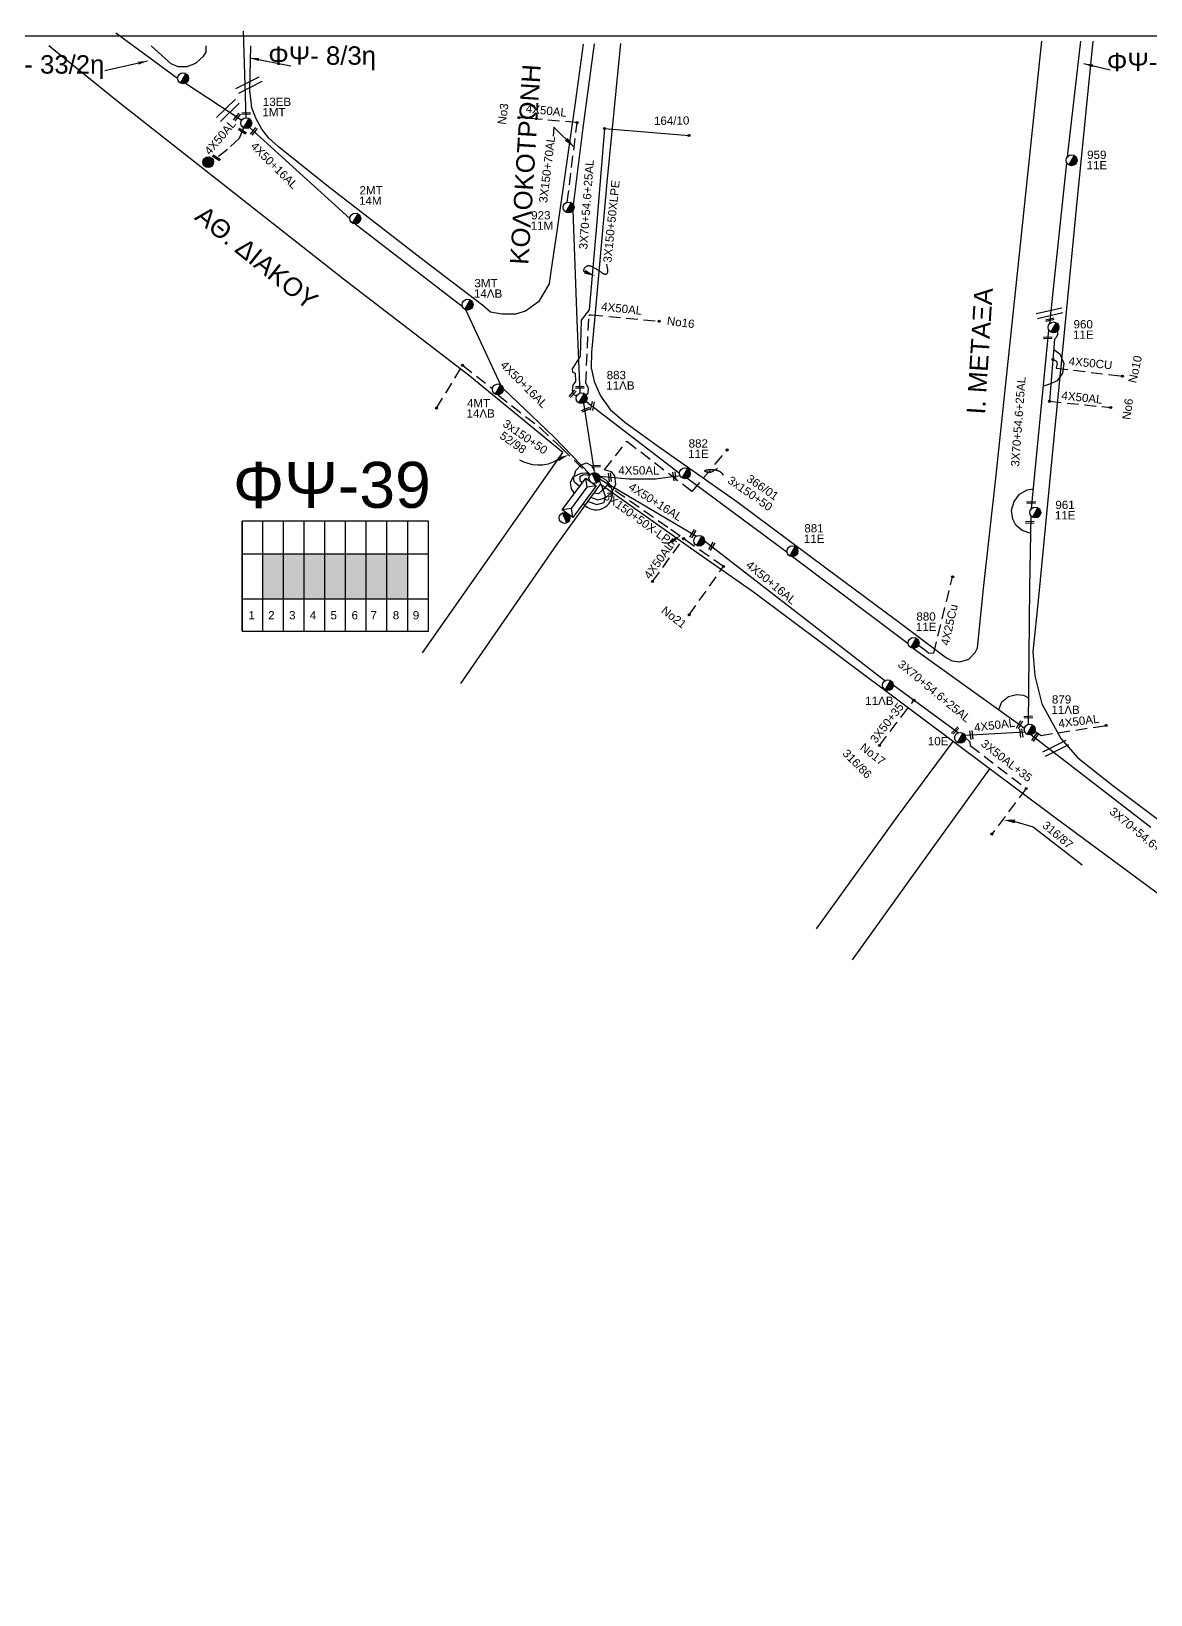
# Model space of a CAD drawing. Header units: millimetres. Extents: x 31 to 3826, y 22 to 1041.
# Drawn here: x 1340.4 to 1583.7, y 699.5 to 1039.4 of the extents above; entities that cross this region are included whole.
import ezdxf
from ezdxf.enums import TextEntityAlignment as Align

# ---------------------------------------------------------------- set-up
doc = ezdxf.new("R2010")
doc.units = ezdxf.units.MM
doc.linetypes.add('DASHED', pattern=[19.05, 12.7, -6.35])
for name, color, linetype in [('Άγνωστα', 7, 'Continuous'), ('Ασφαλειοκιβώτια Χ.Τ 9 αναχωρήσεων', 7, 'Continuous'), ('Γέφυρες Εναέριου Δικτύου', 7, 'Continuous'), ('Γυμνά εναέρια ΧΤ και ΦΟΠ (3Φ)   4x50+16AL', 7, 'Continuous'), ('Επιγραφές - Σχήματα', 7, 'Continuous'), ('Καλώδια ΧΤ   3x150+50AL', 7, 'DASHED'), ('Καλώδια ΧΤ   3x150+70AL', 7, 'DASHED'), ('Καλώδια ΧΤ   4x50CU', 7, 'DASHED'), ('Μηχανική τομή', 7, 'Continuous'), ('Στύλος Ξύλινος', 7, 'Continuous'), ('Στύλος Ξύλινος @ 1', 7, 'Continuous'), ('Στύλος ΦΜ', 7, 'Continuous'), ('Στύλος ΦΜ @ 1', 7, 'Continuous'), ('Συνδέσεις', 7, 'Continuous'), ('Συνεστραμμένα ΧΤ   3x70+54.6+25 AL', 7, 'SYN_LINE'), ('Τομή', 7, 'Continuous'), ('Υποσταθμός εναέριος 2 στύλων', 7, 'Continuous'), ('Υποσταθμός πόλεως', 7, 'Continuous'), ('Υπόβαθρο ΔΕΗ', 7, 'Continuous'), ('Υπόγεια καλώδια Παροχών ΧΤ   4x50AL', 7, 'DASHED')]:
    doc.layers.add(name, color=color, linetype=linetype)
doc.styles.add('arial', font='arial.ttf')
doc.styles.get("Standard").update_dxf_attribs({"font": 'arial.ttf'})
doc.linetypes.add('SYN_LINE', pattern='A,0.5,-0.0001,["/\\/\\/\\/",Standard,S=0.1,R=0,X=0,Y=-0.05],-0.25', length=0.7501)
doc.dimstyles.new('ISO-25', dxfattribs={"dimtxt": 2.5, "dimasz": 2.5, "dimexe": 1.25, "dimexo": 0.625, "dimtad": 1, "dimtxsty": 'Standard', "dimcen": 2.5, "dimadec": 0, "dimazin": 0, "dimtfac": 1, "dimtmove": 0, "dimatfit": 3, "dimfxl": 1, "dimarcsym": 0})

# ---------------------------------------------------------------- blocks, each defined once
blk = doc.blocks.new('ΥΠΑΡΧΩΝ ΤΣΙΜΕΝΤΕΝΙΟΣ ΣΤΥΛΟΣ')
at = {"layer": 'Στύλος ΦΜ'}
blk.add_hatch(color=7, dxfattribs=at).paths.add_polyline_path([(-1.29, -2.28, 0.574793), (2.62, 0, 0.268822), (1.3, 2.27)])
at = {"layer": 'Στύλος ΦΜ', "color": 7}
blk.add_line((-1.29, -2.28), (1.3, 2.27), dxfattribs=at)
blk.add_circle((0, 0), 2.62, dxfattribs=at)
at = {"layer": 'Στύλος ΦΜ', "flags": 4}
for tag, p in [('ΑΡΙΘΜΟΣ', (-4.68, 8.05)), ('ΤΥΠΟΣ', (-4.91, 3.03))]:
    blk.add_attdef(tag, p, '', height=4, dxfattribs=at)
blk = doc.blocks.new('ΥΠΑΡΧΩΝ ΞΥΛΙΝΟΣ ΣΤΥΛΟΣ')
at = {"layer": 'Στύλος Ξύλινος'}
h = blk.add_hatch(color=7, dxfattribs=at)
h.paths.add_polyline_path([(-2.62, 0, 0.270008), (-1.29, -2.28), (1.3, 2.27, 0.576266)])
h.paths.add_polyline_path([(-1.29, -2.28, 0.574793), (2.62, 0, 0.268822), (1.3, 2.27)])
at = {"layer": 'Στύλος Ξύλινος', "color": 7}
blk.add_line((-1.29, -2.28), (1.3, 2.27), dxfattribs=at)
blk.add_circle((0, 0), 2.62, dxfattribs=at)
at = {"layer": 'Στύλος Ξύλινος', "flags": 4}
for tag, p in [('ΑΡΙΘΜΟΣ', (-4.91, 8.6)), ('ΤΥΠΟΣ', (-4.85, 3.39))]:
    blk.add_attdef(tag, p, '', height=4, dxfattribs=at)
blk = doc.blocks.new('_ΣΥΝΔΕΣΗ')
at = {"layer": 'Συνδέσεις', "linetype": 'SYN_LINE', "ltscale": 40}
blk.add_hatch(color=256, dxfattribs=at).paths.add_polyline_path([(0.5, -0.01, 1), (-0.5, -0.01, 1)])
at = {"layer": 'Συνδέσεις'}
blk.add_circle((0, -0.01), 0.5, dxfattribs=at)
blk = doc.blocks.new('ΤΟΜΗ')
at = {"layer": 'Τομή', "ltscale": 40}
for p, q in [((-5.68, 0), (5.68, 0)), ((5.68, -2.33), (-5.68, -2.33))]:
    blk.add_line(p, q, dxfattribs=at)
blk = doc.blocks.new('ΜΗΧΑΝΙΚΗ ΤΟΜΗ')
at = {"layer": 'Μηχανική τομή', "ltscale": 40}
for p, q in [((-1.89, 0.78), (1.89, 0.78)), ((1.89, 0), (-1.89, 0))]:
    blk.add_line(p, q, dxfattribs=at)
blk = doc.blocks.new('ΑΣΦΑΛΕΙΟΚΙΒΩΤΙΟ ΥΠΟΣΤΑΘΜΟΥ 9 ΑΝΑΧΩΡΗΣΕΩΝ')
at = {"layer": 'Ασφαλειοκιβώτια Χ.Τ 9 αναχωρήσεων', "ltscale": 40}
for p, q in [((-23.8, 40.36), (24.02, 40.36)), ((-9.72, 40.36), (-9.72, -40.64)), ((9.94, 40.36), (9.94, -40.64)), ((-23.8, 31.36), (24.02, 31.36)), ((-23.8, 22.36), (24.02, 22.36)), ((-23.8, 13.36), (24.02, 13.36)), ((-23.8, 4.36), (24.02, 4.36)), ((-23.8, -4.64), (24.02, -4.64)), ((-23.8, -13.64), (24.02, -13.64)), ((-23.8, -22.64), (24.02, -22.64)), ((-23.8, -31.64), (24.02, -31.64))]:
    blk.add_line(p, q, dxfattribs=at)
at = {"layer": 'Ασφαλειοκιβώτια Χ.Τ 9 αναχωρήσεων'}
blk.add_lwpolyline([(-23.8, -40.64), (24.02, -40.64), (24.02, 40.36), (-23.8, 40.36)], close=True, dxfattribs=at)
for s, p in [('1', (-18.61, 37.57)), ('2', (-18.61, 29)), ('3', (-18.61, 19.93)), ('4', (-18.61, 10.91)), ('5', (-18.61, 1.89)), ('6', (-18.61, -7.24)), ('7', (-18.61, -15.48)), ('8', (-18.61, -25.17)), ('9', (-18.61, -33.86))]:
    blk.add_text(s, height=3.6, rotation=270, dxfattribs=at).set_placement(p)
at = {"layer": 'Ασφαλειοκιβώτια Χ.Τ 9 αναχωρήσεων', "ltscale": 40}
for tag, height, p in [('ΟΝΟΜΑ', 5, (-0.16, 44.31)), ('ΚΕΙΜΕΝΟ 1', 2, (17.06, 35.59)), ('ΚΕΙΜΕΝΟ 2', 2, (17.06, 26.88)), ('ΚΕΙΜΕΝΟ 3', 2, (17.06, 17.69)), ('ΚΕΙΜΕΝΟ 4', 2, (17.06, 8.71)), ('ΚΕΙΜΕΝΟ 5', 2, (17.06, -0.13)), ('ΚΕΙΜΕΝΟ 6', 2, (17.06, -9.05)), ('ΚΕΙΜΕΝΟ 7', 2, (17.06, -18.13)), ('ΚΕΙΜΕΝΟ 8', 2, (17.06, -26.85)), ('ΚΕΙΜΕΝΟ 9', 2, (17.06, -35.99)), ('ΣΧ', 2, (-0.1, -42.64))]:
    blk.add_attdef(tag, text='', height=height, dxfattribs=at).set_placement(p, align=Align.MIDDLE_CENTER)
blk = doc.blocks.new('ΥΠΟΣΤΑΘΜΟΣ ΕΝΑΕΡΙΟΣ ΕΠΙ 2 ΣΤΥΛΩΝ')
at = {"layer": 'Υποσταθμός εναέριος 2 στύλων', "linetype": 'Continuous'}
for points in [[(-11.97, -2.11, 0.574793), (-8.45, -0.07, 0.268822), (-9.64, 1.98)], [(9.68, -2.15, 0.574793), (13.19, -0.1, 0.268822), (12.01, 1.95)]]:
    blk.add_hatch(color=256, dxfattribs=at).paths.add_polyline_path(points)
for p, q in [((-11.97, -2.11), (-9.64, 1.98)), ((9.68, -2.15), (12.01, 1.95))]:
    blk.add_line(p, q, dxfattribs=at)
for centre in [(-10.81, -0.07), (10.84, -0.1)]:
    blk.add_circle(centre, 2.36, dxfattribs=at)
at = {"layer": 'Υποσταθμός πόλεως', "linetype": 'Continuous', "ltscale": 40}
blk.add_lwpolyline([(-8.57, 2.82), (8.57, 2.82), (8.57, -2.82), (-8.57, -2.82)], close=True, dxfattribs=at)
for points in [[(-5.75, 0), (-8.57, 2.82)], [(-8.57, -2.82), (-5.75, 0)], [(-5.75, 0), (5.75, 0)], [(5.75, 0), (8.57, 2.82)], [(8.57, -2.82), (5.75, 0)]]:
    blk.add_lwpolyline(points, dxfattribs=at)
at = {"layer": 'Υποσταθμός εναέριος 2 στύλων', "ltscale": 40, "flags": 1}
for tag, p in [('ΜΕΤΑΣΧΗΜΑΤΙΣΜΟΣ', (14.09, 2.51)), ('ΙΣΧΥΣ', (14.07, -0.28)), ('ΑΡΙΘΜΟΣ', (14.19, -3))]:
    blk.add_attdef(tag, p, '', height=1.8, dxfattribs=at)

msp = doc.modelspace()

# ---------------------------------------------------------------- hatches: boundary and pattern name
at = {"layer": 'Ασφαλειοκιβώτια Χ.Τ 9 αναχωρήσεων'}
for color, points in [(173, [(1395.22, 925.8), (1390.72, 925.8), (1390.72, 915.97), (1395.22, 915.97)]), (27, [(1399.72, 925.8), (1395.22, 925.8), (1395.22, 915.97), (1399.72, 915.97)]), (133, [(1404.22, 925.8), (1399.72, 925.8), (1399.72, 915.97), (1404.22, 915.97)]), (6, [(1408.72, 925.8), (1404.22, 925.8), (1404.22, 915.97), (1408.72, 915.97)]), (62, [(1413.22, 925.8), (1408.72, 925.8), (1408.72, 915.97), (1413.22, 915.97)]), (2, [(1417.72, 925.8), (1413.22, 925.8), (1413.22, 915.97), (1417.72, 915.97)]), (1, [(1422.22, 925.8), (1417.72, 925.8), (1417.72, 915.97), (1422.22, 915.97)])]:
    msp.add_hatch(color=color, dxfattribs=at).paths.add_polyline_path(points)

# ---------------------------------------------------------------- linework, layer by layer
at = {"layer": 'Άγνωστα', "color": 133}
msp.add_lwpolyline([(1387.15, 1020.59), (1386.58, 1039.38)], dxfattribs=at)
at = {"layer": 'Άγνωστα'}
msp.add_lwpolyline([(1563.39, 974.12), (1563.52, 973.52), (1563.08, 972.72), (1562.83, 972.43), (1561.74, 958.93)], dxfattribs=at)
at = {"layer": 'Άγνωστα', "color": 173}
for points in [[(1460.99, 958.92), (1481.3, 943.29)], [(1504.68, 926.09), (1482.9, 942.19)], [(1531.02, 906.2), (1505.84, 925.15)], [(1532.19, 905.22), (1556.29, 887.89)]]:
    msp.add_lwpolyline(points, dxfattribs=at)
at = {"layer": 'Άγνωστα', "color": 62, "linetype": 'SYN_LINE', "ltscale": 10}
msp.add_lwpolyline([(1459.55, 940.4), (1458.52, 941.33), (1458.29, 942.18), (1458.75, 943.91), (1459.9, 945.09), (1461.06, 945.53), (1462.18, 944.95), (1462.68, 944.05), (1462.8, 943.7), (1462.8, 943.7), (1462.8, 943.7), (1460.48, 958.51)], dxfattribs=at)
at = {"layer": 'Άγνωστα', "color": 2, "linetype": 'DASHED', "ltscale": 0.2}
msp.add_lwpolyline([(1483.41, 912.49), (1490.84, 923.02)], dxfattribs=at)
at = {"layer": 'Άγνωστα', "color": 173, "linetype": 'DASHED', "ltscale": 0.2}
msp.add_lwpolyline([(1533.26, 905.92), (1534.84, 904.72), (1535.42, 904.22), (1536.56, 904.21), (1540.67, 920.79)], dxfattribs=at)
at = {"layer": 'Άγνωστα', "color": 27, "linetype": 'DASHED', "ltscale": 0.2}
for points in [[(1524.78, 884.12), (1532.26, 893.91)], [(1543.46, 885.77), (1544.44, 884.92), (1544.47, 884.11), (1556.66, 874.73), (1549.21, 864.86)]]:
    msp.add_lwpolyline(points, dxfattribs=at)
at = {"layer": 'Γέφυρες Εναέριου Δικτύου'}
msp.add_lwpolyline([(1550.68, 891.92), (1551.39, 893.63), (1552.79, 894.75), (1554.56, 895.18), (1556.08, 895.08), (1557.19, 894.48)], dxfattribs=at)
at = {"layer": 'Γυμνά εναέρια ΧΤ και ΦΟΠ (3Φ)   4x50+16AL', "color": 30}
for points in [[(1358.82, 1039.07), (1372.23, 1029.15)], [(1373.92, 1028.09), (1386.17, 1020.06)]]:
    msp.add_lwpolyline(points, dxfattribs=at)
at = {"layer": 'Γυμνά εναέρια ΧΤ και ΦΟΠ (3Φ)   4x50+16AL', "color": 1}
for points in [[(1387.85, 1018.46), (1409.67, 998.67)], [(1410.85, 997.49), (1434.14, 979.55)], [(1434.81, 978.86), (1442.41, 962.54)], [(1442.98, 961.74), (1453.96, 951.24), (1461.89, 943), (1460.86, 943.34), (1459.86, 943.21), (1458.16, 942.47), (1457.55, 941.22), (1457.74, 939.91), (1458.36, 939.01)]]:
    msp.add_lwpolyline(points, dxfattribs=at)
at = {"layer": 'Γυμνά εναέρια ΧΤ και ΦΟΠ (3Φ)   4x50+16AL', "color": 27}
for points in [[(1461.49, 937.13), (1463.34, 936.5), (1464.94, 936.96), (1465.19, 938.26), (1464.53, 940.35), (1463.87, 941.78)], [(1463.95, 942.09), (1485, 929.62)], [(1486.76, 928.6), (1525.95, 898.2)]]:
    msp.add_lwpolyline(points, dxfattribs=at)
at = {"layer": 'Επιγραφές - Σχήματα'}
msp.add_lwpolyline([(59.44, 35.9), (2090.36, 35.9), (2090.36, 1038.33), (59.44, 1038.33)], close=True, dxfattribs=at)
for points in [[(1460.72, 987.11), (1460.61, 987.17), (1460.55, 987.25), (1460.52, 987.35), (1460.52, 987.47), (1460.56, 987.6), (1460.61, 987.72), (1460.68, 987.85), (1460.75, 987.97), (1460.84, 988.08), (1460.93, 988.18), (1461.03, 988.26), (1461.13, 988.33), (1461.24, 988.38), (1461.36, 988.41), (1461.49, 988.42), (1461.63, 988.42), (1461.77, 988.39), (1461.93, 988.35), (1462.09, 988.29), (1462.26, 988.22), (1462.43, 988.14), (1462.6, 988.05), (1462.77, 987.96), (1462.93, 987.86), (1463.09, 987.77), (1463.25, 987.68), (1463.4, 987.59), (1463.54, 987.5), (1463.68, 987.41), (1463.81, 987.32), (1463.94, 987.24), (1464.06, 987.16), (1464.18, 987.08), (1464.29, 987), (1464.39, 986.93), (1464.5, 986.86), (1464.6, 986.8), (1464.7, 986.74), (1464.8, 986.69), (1464.89, 986.65), (1464.99, 986.61), (1465.09, 986.58), (1465.19, 986.57), (1465.28, 986.57), (1465.37, 986.58), (1465.45, 986.61), (1465.53, 986.67), (1465.6, 986.75), (1465.66, 986.85), (1465.7, 986.98), (1465.73, 987.15), (1465.74, 987.36), (1465.73, 987.62), (1465.69, 987.93), (1465.61, 988.3), (1465.51, 988.73)], [(1562.65, 970.23), (1563.96, 969.22), (1564.86, 967.13), (1564.58, 965.04), (1563.42, 963.39), (1561.73, 962.69), (1560.41, 962.25)], [(1454.9, 946.29), (1453.83, 945.67), (1452.73, 945.28), (1451.63, 945.08), (1450.53, 945.04), (1449.46, 945.15), (1448.43, 945.38), (1447.47, 945.7), (1446.6, 946.1)], [(1489.53, 944.32), (1489.17, 944.06), (1488.87, 943.86), (1488.62, 943.72), (1488.41, 943.61), (1488.23, 943.54), (1488.08, 943.5), (1487.95, 943.48), (1487.84, 943.48), (1487.74, 943.47), (1487.64, 943.48), (1487.55, 943.48), (1487.46, 943.5), (1487.38, 943.51), (1487.31, 943.52), (1487.25, 943.54), (1487.18, 943.55), (1487.13, 943.57), (1487.08, 943.59), (1487.03, 943.6), (1486.99, 943.62), (1486.95, 943.64), (1486.92, 943.65), (1486.89, 943.67), (1486.87, 943.69), (1486.85, 943.71), (1486.84, 943.74), (1486.83, 943.76), (1486.82, 943.78), (1486.82, 943.81), (1486.82, 943.83), (1486.83, 943.85), (1486.85, 943.88), (1486.87, 943.9), (1486.89, 943.92), (1486.92, 943.93), (1486.96, 943.95), (1487, 943.97), (1487.06, 943.98), (1487.12, 943.99), (1487.18, 944.01), (1487.26, 944.02), (1487.35, 944.03), (1487.44, 944.05), (1487.53, 944.06), (1487.63, 944.07), (1487.74, 944.07), (1487.84, 944.08), (1487.94, 944.09), (1488.05, 944.09), (1488.15, 944.09), (1488.25, 944.1), (1488.36, 944.09), (1488.46, 944.09), (1488.57, 944.08), (1488.67, 944.08), (1488.78, 944.06), (1488.9, 944.05), (1489.01, 944.03), (1489.13, 944.01), (1489.25, 943.99), (1489.37, 943.96), (1489.49, 943.92), (1489.61, 943.89), (1489.74, 943.84), (1489.86, 943.79), (1489.99, 943.73), (1490.11, 943.66), (1490.25, 943.56), (1490.38, 943.43), (1490.52, 943.28), (1490.67, 943.08), (1490.82, 942.84)], [(1557.65, 930.22), (1555.81, 930.88), (1554.4, 931.97), (1553.78, 933.28), (1553.48, 935.28), (1554.02, 937.14), (1555.19, 938.77), (1556.86, 939.71), (1558.23, 939.89)], [(1479.47, 928.38), (1479.26, 928.26), (1479.03, 928.17), (1478.8, 928.11), (1478.55, 928.07), (1478.29, 928.07), (1478.03, 928.09), (1477.76, 928.15), (1477.49, 928.23)], [(1554.22, 867.61), (1558.17, 866.39), (1568.81, 858.17)]]:
    msp.add_lwpolyline(points, dxfattribs=at)
for points in [[(1460.88, 987.49), (1463.02, 986.14), (1460.55, 986.73)], [(1454.73, 946.67), (1457.19, 947.28), (1455.06, 945.91)], [(1479.24, 928.73), (1481.56, 929.77), (1479.71, 928.04)], [(1554.17, 867.2), (1551.74, 867.9), (1554.27, 868.02)]]:
    msp.add_solid(points, dxfattribs=at)
at = {"layer": 'Καλώδια ΧΤ   3x150+50AL', "color": 6, "ltscale": 0.2}
for points in [[(1428.51, 957.46), (1434.16, 966.76), (1440.66, 961.72)], [(1441.82, 960.34), (1451.02, 953.18), (1455.69, 948.79), (1461.75, 942.79), (1460.34, 942.96), (1459.66, 942.53), (1459.61, 941.73), (1460.24, 941.26)]]:
    msp.add_lwpolyline(points, dxfattribs=at)
at = {"layer": 'Καλώδια ΧΤ   3x150+50AL', "color": 133, "ltscale": 0.2}
msp.add_lwpolyline([(1461.99, 938.07), (1463.57, 937.51), (1465.26, 937.94), (1466.58, 939.15), (1467.48, 940.88), (1467.27, 942.73), (1466.54, 943.58), (1465.01, 944.06), (1469.86, 950.24), (1484.09, 939.34), (1491.65, 948.35)], dxfattribs=at)
at = {"layer": 'Καλώδια ΧΤ   3x150+50AL', "color": 2, "ltscale": 0.2}
msp.add_lwpolyline([(1490.84, 923.02), (1478.76, 931.48), (1465.51, 940.76), (1465.12, 940.05), (1464.51, 939.52), (1463.69, 938.81), (1462.69, 938.96)], dxfattribs=at)
at = {"layer": 'Καλώδια ΧΤ   3x150+70AL', "color": 62, "ltscale": 0.2}
msp.add_lwpolyline([(1456.91, 1002.21), (1459.05, 1019.52)], dxfattribs=at)
at = {"layer": 'Καλώδια ΧΤ   4x50CU', "color": 173, "ltscale": 0.2}
msp.add_lwpolyline([(1562.45, 968.02), (1563.27, 967.68), (1563.41, 967.15), (1563.19, 966.16), (1577.56, 964.38)], dxfattribs=at)
at = {"layer": 'Συνεστραμμένα ΧΤ   3x70+54.6+25 AL', "color": 1, "ltscale": 20}
for p, q in [((1565.65, 1012.09), (1568.52, 1037.21)), ((1561.8, 975.86), (1565.49, 1010.8))]:
    msp.add_line(p, q, dxfattribs=at)
at = {"layer": 'Συνεστραμμένα ΧΤ   3x70+54.6+25 AL', "color": 62, "ltscale": 20}
for p, q in [((1465, 1018.26), (1463.27, 997.11)), ((1465, 1018.26), (1483.38, 1016.73)), ((1463.27, 997.11), (1461.69, 978.8))]:
    msp.add_line(p, q, dxfattribs=at)
at = {"layer": 'Συνεστραμμένα ΧΤ   3x70+54.6+25 AL', "color": 62, "ltscale": 10}
msp.add_line((1459.92, 976.59), (1459.72, 968.72), dxfattribs=at)
at = {"layer": 'Συνεστραμμένα ΧΤ   3x70+54.6+25 AL', "color": 62, "ltscale": 8}
for p, q in [((1461.69, 978.8), (1459.92, 976.59)), ((1459.72, 968.72), (1458.26, 966.44)), ((1458.26, 966.44), (1457.95, 966.02)), ((1457.95, 966.02), (1458.08, 965.27)), ((1458.11, 962.43), (1457.95, 961.3)), ((1458.08, 965.27), (1458.6, 965.05)), ((1458.69, 963.26), (1458.11, 962.43)), ((1458.6, 965.05), (1458.69, 963.26)), ((1457.95, 961.3), (1458.25, 960.44)), ((1458.25, 960.44), (1458.97, 960.1))]:
    msp.add_line(p, q, dxfattribs=at)
at = {"layer": 'Συνεστραμμένα ΧΤ   3x70+54.6+25 AL', "color": 173, "ltscale": 20}
for p, q in [((1557.82, 935.6), (1561.6, 974.39)), ((1557.48, 918.55), (1557.71, 934.02)), ((1557.13, 888.71), (1557.48, 918.55))]:
    msp.add_line(p, q, dxfattribs=at)
at = {"layer": 'Συνεστραμμένα ΧΤ   3x70+54.6+25 AL', "color": 27, "ltscale": 20}
msp.add_line((1541.85, 886.86), (1527.77, 897.21), dxfattribs=at)
at = {"layer": 'Συνεστραμμένα ΧΤ   3x70+54.6+25 AL', "color": 30, "ltscale": 20}
msp.add_line((1583.72, 866.31), (1557.66, 886.41), dxfattribs=at)
at = {"layer": 'Συνεστραμμένα ΧΤ   3x70+54.6+25 AL', "color": 62, "ltscale": 20}
for points in [[(1458.28, 1001.59), (1460.39, 1018.36), (1462.84, 1036.63)], [(1459.72, 960.74), (1459.03, 976.6), (1458.17, 1000.39)]]:
    msp.add_lwpolyline(points, dxfattribs=at)
at = {"layer": 'Υπόβαθρο ΔΕΗ'}
for points in [[(1468.5, 1036.72), (1465.54, 1006.54), (1462.76, 975.75), (1462.16, 969.64), (1462.09, 966.2), (1462.78, 963.26), (1464.11, 960.13), (1466.21, 957.17), (1469.41, 954.38), (1476.75, 949.07), (1493.8, 937.15), (1513.14, 922.74), (1528.22, 911.48), (1539.36, 903.15), (1540.6, 902.49), (1542.23, 902.3), (1544.2, 902.86), (1545.57, 904.31), (1546.07, 905.34), (1547.4, 918.27), (1550.15, 942.86), (1554.77, 986.78), (1560.03, 1037.21)], [(1571.16, 1037.21), (1567.54, 1000.87), (1564.74, 972.36), (1562.75, 951.79), (1559.34, 916.35), (1558.12, 904.49), (1558.52, 899.22), (1560.07, 893.15), (1564.19, 885.66), (1567.9, 881.39), (1575.46, 875.44), (1599.19, 857.64)], [(1425.44, 904.27), (1443.14, 929.48), (1455.92, 947.78), (1435.72, 964.37), (1408.26, 985.45), (1374.64, 1011.96), (1359.02, 1024.28), (1344.23, 1036.2)], [(1366.47, 1036.23), (1369.52, 1033.43), (1370.75, 1032.35), (1372.27, 1031.75), (1374.29, 1031.74), (1376.21, 1032.43), (1377.86, 1033.94), (1378.46, 1034.82), (1378.46, 1036.24)], [(1460.37, 1036.59), (1458.61, 1023.83), (1454.68, 995.95), (1453.37, 987.15), (1453.01, 984.47), (1450.63, 980.56), (1447.83, 978.51), (1445.67, 977.86), (1442.69, 977.85), (1440.25, 978.33), (1438.53, 979.75), (1425.84, 989.47), (1404.65, 1005.84), (1394.1, 1014.31), (1392.04, 1016.13), (1390.55, 1018.1), (1389.2, 1020.48), (1388.36, 1022.75), (1387.95, 1026.58), (1388.13, 1036.24)], [(1684.12, 696.78), (1686.98, 715.23), (1688.55, 730.38), (1690.25, 748.48), (1690.38, 767.43), (1689.91, 775.32), (1689.44, 775.89), (1683.66, 779.73), (1666.22, 792.37), (1644.17, 808.81), (1618.16, 827.83), (1589.51, 848.71), (1562.7, 868.61), (1533.7, 890.29), (1512.86, 905.85), (1497.36, 917.45), (1484.9, 926.13), (1471.05, 935.97), (1464.05, 940.95), (1454.67, 927.85), (1433.69, 897.57)], [(1511.1, 844.24), (1528.69, 868.65), (1540.77, 885)], [(1518.94, 837.49), (1533.62, 858.04), (1548.78, 879.01)]]:
    msp.add_lwpolyline(points, dxfattribs=at)
at = {"layer": 'Υπόγεια καλώδια Παροχών ΧΤ   4x50AL', "color": 62, "ltscale": 0.2}
for points in [[(1459.05, 1019.52), (1446.4, 1020.6)], [(1460.96, 960.33), (1461.45, 960.72), (1461.53, 961.79), (1460.94, 962.9), (1461.63, 977.54), (1461.84, 977.73), (1462.13, 977.73), (1476.87, 976.33)]]:
    msp.add_lwpolyline(points, dxfattribs=at)
at = {"layer": 'Υπόγεια καλώδια Παροχών ΧΤ   4x50AL', "color": 1, "ltscale": 0.2}
msp.add_lwpolyline([(1386.57, 1018.38), (1385.57, 1016.09), (1383.1, 1013.67), (1379.99, 1011.28)], dxfattribs=at)
at = {"layer": 'Υπόγεια καλώδια Παροχών ΧΤ   4x50AL', "color": 173, "ltscale": 0.2}
for points in [[(1561.74, 958.93), (1575.02, 957.59)], [(1558.56, 887.25), (1559.89, 886.3), (1574.06, 888.47)]]:
    msp.add_lwpolyline(points, dxfattribs=at)
at = {"layer": 'Υπόγεια καλώδια Παροχών ΧΤ   4x50AL', "color": 173, "linetype": 'Continuous', "ltscale": 0.2}
for points in [[(1481.45, 942.72), (1476.11, 942.01), (1470.27, 942.01), (1463.94, 942.6)], [(1543.32, 886.32), (1556.35, 887.08)]]:
    msp.add_lwpolyline(points, dxfattribs=at)
at = {"layer": 'Υπόγεια καλώδια Παροχών ΧΤ   4x50AL', "color": 2, "ltscale": 0.2}
msp.add_lwpolyline([(1475.44, 919.73), (1482.19, 929.08)], dxfattribs=at)
at = {"layer": 'Υπόγεια καλώδια Παροχών ΧΤ   4x50AL', "color": 173, "linetype": 'Continuous', "ltscale": 0.2}
msp.add_arc((1463.17, 938.93), 3.59, 218.4483, 80.7968, dxfattribs=at)

# ---------------------------------------------------------------- block references
at = {"layer": 'Ασφαλειοκιβώτια Χ.Τ 9 αναχωρήσεων', "xscale": 0.5, "yscale": 0.5, "zscale": 0.5, "rotation": 90}
msp.add_blockref('ΑΣΦΑΛΕΙΟΚΙΒΩΤΙΟ ΥΠΟΣΤΑΘΜΟΥ 9 ΑΝΑΧΩΡΗΣΕΩΝ', (1406.41, 920.83), dxfattribs=at)
at = {"layer": 'Μηχανική τομή'}
for p, xscale, yscale, zscale, rotation in [((1384.99, 1020.88), 0.499999999999662, 0.499999999999662, 0.499999999999662, 230.1069801490226), ((1387.11, 1021.71), 0.4999999999997554, 0.4999999999997554, 0.4999999999997554, 181.7592315274524), ((1386.39, 1017.84), 0.4999999999996785, 0.4999999999996785, 0.4999999999996785, 147.5898754147012), ((1388.64, 1017.73), 0.499999999999662, 0.499999999999662, 0.499999999999662, 230.1069801490226), ((1380.74, 1012.02), 0.4999999999996785, 0.4999999999996785, 0.4999999999996785, 147.5898754147012), ((1561.75, 976.87), 0.4999999999998834, 0.4999999999998834, 0.4999999999998834, 191.7405233653718), ((1561.37, 972.94), 0.4999999999997554, 0.4999999999997554, 0.4999999999997554, 181.7592315274524), ((1459.67, 962.14), 0.499999999999462, 0.499999999999462, 0.499999999999462, 181.2589973237916), ((1457.96, 960.7), 0.499999999999546, 0.499999999999546, 0.499999999999546, 228.2785573353392), ((1462.19, 957.96), 0.4999999999996855, 0.4999999999996855, 0.4999999999996855, 257.4212311472527), ((1460.85, 957.29), 0.4999999999997809, 0.4999999999997809, 0.4999999999997809, 204.1392786676627), ((1463.21, 945.02), 0.4999999999997554, 0.4999999999997554, 0.4999999999997554, 181.7592315274524), ((1465.97, 942.37), 0.4999999999996343, 0.4999999999996343, 0.4999999999996343, 277.1625286709381), ((1480.01, 942.58), 0.4999999999997471, 0.4999999999997471, 0.4999999999997471, 277.1625286709364), ((1557.7, 937.12), 0.4999999999997554, 0.4999999999997554, 0.4999999999997554, 181.7592315274524), ((1557.46, 932.81), 0.4999999999997554, 0.4999999999997554, 0.4999999999997554, 181.7592315274524), ((1484.06, 930.24), 0.4999999999997853, 0.4999999999997853, 0.4999999999997853, 239.3602081352382), ((1488.14, 927.53), 0.4999999999997853, 0.4999999999997853, 0.4999999999997853, 239.3602081352382), ((1557.14, 890.09), 0.4999999999996653, 0.4999999999996653, 0.4999999999996653, 3.531245800617256), ((1541.11, 887.48), 0.4999999999997447, 0.4999999999997447, 0.4999999999997447, 225.3719228720947), ((1544.56, 886.36), 0.4999999999996261, 0.4999999999996261, 0.4999999999996261, 278.404006256633), ((1555.37, 888.55), 0.4999999999998072, 0.4999999999998072, 0.4999999999998072, 61.53903962252583), ((1555.39, 886.76), 0.4999999999996261, 0.4999999999996261, 0.4999999999996261, 278.404006256633), ((1558.4, 885.98), 0.4999999999998493, 0.4999999999998493, 0.4999999999998493, 235.162627956296)]:
    msp.add_blockref('ΜΗΧΑΝΙΚΗ ΤΟΜΗ', p, dxfattribs=dict(at, xscale=xscale, yscale=yscale, zscale=zscale, rotation=rotation))
at = {"layer": 'Στύλος Ξύλινος @ 1', "ltscale": 40, "xscale": 0.4499999999998181, "yscale": 0.4499999999998181, "zscale": 0.4499999999998181}
msp.add_blockref('ΥΠΑΡΧΩΝ ΞΥΛΙΝΟΣ ΣΤΥΛΟΣ', (1378.87, 1010.91), dxfattribs=at)
at = {"layer": 'Στύλος ΦΜ @ 1', "ltscale": 40, "xscale": 0.4499999999998181, "yscale": 0.4499999999998181, "zscale": 0.4499999999998181}
for p in [(1373.41, 1029.15), (1485.58, 928.6)]:
    msp.add_blockref('ΥΠΑΡΧΩΝ ΤΣΙΜΕΝΤΕΝΙΟΣ ΣΤΥΛΟΣ', p, dxfattribs=at)
at = {"layer": 'Στύλος ΦΜ @ 1', "ltscale": 40}
ref = msp.add_blockref('ΥΠΑΡΧΩΝ ΤΣΙΜΕΝΤΕΝΙΟΣ ΣΤΥΛΟΣ', (1387.15, 1019.41), dxfattribs=dict(at, xscale=0.4499999999998181, yscale=0.4499999999998181, zscale=0.4499999999998181))
ref.add_attrib('ΤΥΠΟΣ', '1MT', (1390.65, 1020.88), dxfattribs={"layer": 'Στύλος ΦΜ', "height": 1.8, "flags": 4})
ref.add_attrib('ΑΡΙΘΜΟΣ', '13EB', (1390.76, 1023.14), dxfattribs={"layer": 'Στύλος ΦΜ', "height": 1.8, "flags": 4})
ref = msp.add_blockref('ΥΠΑΡΧΩΝ ΤΣΙΜΕΝΤΕΝΙΟΣ ΣΤΥΛΟΣ', (1566.54, 1011.32), dxfattribs=dict(at, xscale=0.4499999999998181, yscale=0.4499999999998181, zscale=0.4499999999998181))
ref.add_attrib('ΤΥΠΟΣ', '11E', (1569.79, 1009.35), dxfattribs={"layer": 'Στύλος ΦΜ', "height": 1.8, "flags": 4})
ref.add_attrib('ΑΡΙΘΜΟΣ', '959', (1569.9, 1011.62), dxfattribs={"layer": 'Στύλος ΦΜ', "height": 1.8, "flags": 4})
ref = msp.add_blockref('ΥΠΑΡΧΩΝ ΤΣΙΜΕΝΤΕΝΙΟΣ ΣΤΥΛΟΣ', (1410.85, 998.67), dxfattribs=dict(at, xscale=0.4499999999998181, yscale=0.4499999999998181, zscale=0.4499999999998181))
ref.add_attrib('ΤΥΠΟΣ', '14M', (1411.66, 1001.65), dxfattribs={"layer": 'Στύλος ΦΜ', "height": 1.8, "flags": 4})
ref.add_attrib('ΑΡΙΘΜΟΣ', '2MT', (1411.76, 1003.91), dxfattribs={"layer": 'Στύλος ΦΜ', "height": 1.8, "flags": 4})
ref = msp.add_blockref('ΥΠΑΡΧΩΝ ΤΣΙΜΕΝΤΕΝΙΟΣ ΣΤΥΛΟΣ', (1457.21, 1001.08), dxfattribs=dict(at, xscale=0.4499999999998181, yscale=0.4499999999998181, zscale=0.4499999999998181))
ref.add_attrib('ΤΥΠΟΣ', '11M', (1448.96, 996.21), dxfattribs={"layer": 'Στύλος ΦΜ', "height": 1.8, "flags": 4})
ref.add_attrib('ΑΡΙΘΜΟΣ', '923', (1449.07, 998.47), dxfattribs={"layer": 'Στύλος ΦΜ', "height": 1.8, "flags": 4})
ref = msp.add_blockref('ΥΠΑΡΧΩΝ ΤΣΙΜΕΝΤΕΝΙΟΣ ΣΤΥΛΟΣ', (1435.25, 979.95), dxfattribs=dict(at, xscale=0.4499999999998181, yscale=0.4499999999998181, zscale=0.4499999999998181))
ref.add_attrib('ΤΥΠΟΣ', '14ΛB', (1436.63, 981.45), dxfattribs={"layer": 'Στύλος ΦΜ', "height": 1.8, "flags": 4})
ref.add_attrib('ΑΡΙΘΜΟΣ', '3MT', (1436.74, 983.72), dxfattribs={"layer": 'Στύλος ΦΜ', "height": 1.8, "flags": 4})
ref = msp.add_blockref('ΥΠΑΡΧΩΝ ΤΣΙΜΕΝΤΕΝΙΟΣ ΣΤΥΛΟΣ', (1562.6, 975), dxfattribs=dict(at, xscale=0.4499999999998181, yscale=0.4499999999998181, zscale=0.4499999999998181))
ref.add_attrib('ΤΥΠΟΣ', '11E', (1566.84, 972.52), dxfattribs={"layer": 'Στύλος ΦΜ', "height": 1.8, "flags": 4})
ref.add_attrib('ΑΡΙΘΜΟΣ', '960', (1566.95, 974.79), dxfattribs={"layer": 'Στύλος ΦΜ', "height": 1.8, "flags": 4})
ref = msp.add_blockref('ΥΠΑΡΧΩΝ ΤΣΙΜΕΝΤΕΝΙΟΣ ΣΤΥΛΟΣ', (1460.03, 959.6), dxfattribs=dict(at, xscale=0.4499999999998181, yscale=0.4499999999998181, zscale=0.4499999999998181))
ref.add_attrib('ΤΥΠΟΣ', '11ΛB', (1465.38, 961.48), dxfattribs={"layer": 'Στύλος ΦΜ', "height": 1.8, "flags": 4})
ref.add_attrib('ΑΡΙΘΜΟΣ', '883', (1465.48, 963.74), dxfattribs={"layer": 'Στύλος ΦΜ', "height": 1.8, "flags": 4})
ref = msp.add_blockref('ΥΠΑΡΧΩΝ ΤΣΙΜΕΝΤΕΝΙΟΣ ΣΤΥΛΟΣ', (1441.82, 961.52), dxfattribs=dict(at, xscale=0.4499999999998181, yscale=0.4499999999998181, zscale=0.4499999999998181))
ref.add_attrib('ΤΥΠΟΣ', '14ΛB', (1435.01, 955.38), dxfattribs={"layer": 'Στύλος ΦΜ', "height": 1.8, "flags": 4})
ref.add_attrib('ΑΡΙΘΜΟΣ', '4MT', (1435.12, 957.64), dxfattribs={"layer": 'Στύλος ΦΜ', "height": 1.8, "flags": 4})
ref = msp.add_blockref('ΥΠΑΡΧΩΝ ΤΣΙΜΕΝΤΕΝΙΟΣ ΣΤΥΛΟΣ', (1482.48, 943.29), dxfattribs=dict(at, xscale=0.4499999999998181, yscale=0.4499999999998181, zscale=0.4499999999998181))
ref.add_attrib('ΤΥΠΟΣ', '11E', (1483.19, 946.61), dxfattribs={"layer": 'Στύλος ΦΜ', "height": 1.8, "flags": 4})
ref.add_attrib('ΑΡΙΘΜΟΣ', '882', (1483.29, 948.87), dxfattribs={"layer": 'Στύλος ΦΜ', "height": 1.8, "flags": 4})
ref = msp.add_blockref('ΥΠΑΡΧΩΝ ΤΣΙΜΕΝΤΕΝΙΟΣ ΣΤΥΛΟΣ', (1558.63, 934.75), dxfattribs=dict(at, xscale=0.4499999999998181, yscale=0.4499999999998181, zscale=0.4499999999998181))
ref.add_attrib('ΤΥΠΟΣ', '11E', (1562.9, 933.25), dxfattribs={"layer": 'Στύλος ΦΜ', "height": 1.8, "flags": 4})
ref.add_attrib('ΑΡΙΘΜΟΣ', '961', (1563, 935.51), dxfattribs={"layer": 'Στύλος ΦΜ', "height": 1.8, "flags": 4})
ref = msp.add_blockref('ΥΠΑΡΧΩΝ ΤΣΙΜΕΝΤΕΝΙΟΣ ΣΤΥΛΟΣ', (1505.84, 926.33), dxfattribs=dict(at, xscale=0.4499999999998181, yscale=0.4499999999998181, zscale=0.4499999999998181))
ref.add_attrib('ΤΥΠΟΣ', '11E', (1508.33, 928.16), dxfattribs={"layer": 'Στύλος ΦΜ', "height": 1.8, "flags": 4})
ref.add_attrib('ΑΡΙΘΜΟΣ', '881', (1508.44, 930.43), dxfattribs={"layer": 'Στύλος ΦΜ', "height": 1.8, "flags": 4})
ref = msp.add_blockref('ΥΠΑΡΧΩΝ ΤΣΙΜΕΝΤΕΝΙΟΣ ΣΤΥΛΟΣ', (1532.19, 906.4), dxfattribs=dict(at, xscale=0.4499999999998181, yscale=0.4499999999998181, zscale=0.4499999999998181))
ref.add_attrib('ΤΥΠΟΣ', '11E', (1532.68, 908.99), dxfattribs={"layer": 'Στύλος ΦΜ', "height": 1.8, "flags": 4})
ref.add_attrib('ΑΡΙΘΜΟΣ', '880', (1532.79, 911.25), dxfattribs={"layer": 'Στύλος ΦΜ', "height": 1.8, "flags": 4})
ref = msp.add_blockref('ΥΠΑΡΧΩΝ ΤΣΙΜΕΝΤΕΝΙΟΣ ΣΤΥΛΟΣ', (1526.59, 897.21), dxfattribs=dict(at, xscale=0.4499999999998181, yscale=0.4499999999998181, zscale=0.4499999999998181))
ref.add_attrib('ΤΥΠΟΣ', '11ΛB', (1521.67, 892.92), dxfattribs={"layer": 'Στύλος ΦΜ', "height": 1.8, "flags": 4})
ref = msp.add_blockref('ΥΠΑΡΧΩΝ ΤΣΙΜΕΝΤΕΝΙΟΣ ΣΤΥΛΟΣ', (1557.43, 887.57), dxfattribs=dict(at, xscale=0.4499999999998181, yscale=0.4499999999998181, zscale=0.4499999999998181))
ref.add_attrib('ΤΥΠΟΣ', '11ΛB', (1562.14, 890.96), dxfattribs={"layer": 'Στύλος ΦΜ', "height": 1.8, "flags": 4})
ref.add_attrib('ΑΡΙΘΜΟΣ', '879', (1562.25, 893.22), dxfattribs={"layer": 'Στύλος ΦΜ', "height": 1.8, "flags": 4})
ref = msp.add_blockref('ΥΠΑΡΧΩΝ ΤΣΙΜΕΝΤΕΝΙΟΣ ΣΤΥΛΟΣ', (1542.28, 885.77), dxfattribs=dict(at, xscale=0.4499999999998181, yscale=0.4499999999998181, zscale=0.4499999999998181))
ref.add_attrib('ΤΥΠΟΣ', '10E', (1535.28, 884.15), dxfattribs={"layer": 'Στύλος ΦΜ', "height": 1.8, "flags": 4})
at = {"layer": 'Συνδέσεις', "xscale": 0.4499999999998181, "yscale": 0.4499999999998181, "zscale": 0.4499999999998181}
for p in [(1446.41, 1020.61), (1459.05, 1019.52), (1465, 1018.24), (1483.38, 1016.73), (1476.87, 976.33), (1434.16, 966.77), (1562.47, 968.01), (1577.56, 964.39), (1561.74, 958.93), (1428.51, 957.47), (1575.02, 957.59), (1491.65, 948.36), (1482.2, 929.08), (1490.85, 923.03), (1475.44, 919.74), (1540.67, 920.79), (1483.41, 912.5), (1532.26, 893.92), (1574.06, 888.48), (1524.78, 884.12), (1556.67, 874.74), (1549.21, 864.86)]:
    msp.add_blockref('_ΣΥΝΔΕΣΗ', p, dxfattribs=at)
at = {"layer": 'Τομή'}
for p, xscale, yscale, zscale, rotation in [((1387.44, 1028.21), 0.5000000000000333, 0.5000000000000333, 0.5000000000000333, 26.97743304881099), ((1382.74, 1022.61), 0.4999999999999706, 0.4999999999999706, 0.4999999999999706, 44.17538028918922), ((1561.63, 978.65), 0.5000000000000852, 0.5000000000000852, 0.5000000000000852, 12.77177501100074), ((1562.78, 884.01), 0.5000000000000333, 0.5000000000000333, 0.5000000000000333, 26.97743304881099)]:
    msp.add_blockref('ΤΟΜΗ', p, dxfattribs=dict(at, xscale=xscale, yscale=yscale, zscale=zscale, rotation=rotation))
at = {"layer": 'Υποσταθμός εναέριος 2 στύλων', "xscale": 0.5000000000001368, "yscale": 0.5000000000001368, "zscale": 0.5000000000001368, "rotation": 53.31489755563315}
msp.add_blockref('ΥΠΟΣΤΑΘΜΟΣ ΕΝΑΕΡΙΟΣ ΕΠΙ 2 ΣΤΥΛΩΝ', (1459.52, 937.93), dxfattribs=at)

# ---------------------------------------------------------------- texts
at = {"layer": 'Άγνωστα', "color": 7, "char_height": 1.8}
for s, insert, width, attachment_point, rotation in [('3X150+50XLPE', (1466.52, 998.02), 27.8484, 5, 84.1521), ('3X150+50X-LPE', (1465.71, 939.37), 168.3718, 1, 324.0734), ('4X25Cu', (1538.07, 906.12), 168.3718, 1, 77.3299), ('3X50+35', (1522.58, 885.55), 168.3718, 1, 52.4222), ('3X50AL+35', (1547.75, 885.59), 168.3718, 1, 322.1162)]:
    msp.add_mtext(s, dxfattribs=dict(at, insert=insert, width=width, attachment_point=attachment_point, rotation=rotation))
at = {"layer": 'Γυμνά εναέρια ΧΤ και ΦΟΠ (3Φ)   4x50+16AL', "color": 7, "char_height": 1.8, "width": 168.3718, "attachment_point": 1}
for insert, rotation in [((1389.21, 1015.52), 315.0272), ((1443.48, 967.94), 315.0272), ((1471.03, 941.4), 327.4232), ((1496.72, 924.45), 320.4286)]:
    msp.add_mtext('4X50+16AL', dxfattribs=dict(at, insert=insert, rotation=rotation))
at = {"layer": 'Επιγραφές - Σχήματα', "attachment_point": 1}
for s, insert, char_height, width in [('ΦΨ- 33/2η', (1329.79, 1034.17), 4, 157.7424), ('ΦΨ- 8/3η', (1391.93, 1036.1), 4, 157.7424), ('ΦΨ-30/4η', (1574.19, 1034.72), 4, 157.7424), ('ΦΨ-39', (1384.26, 945.77), 10, 103.4348)]:
    msp.add_mtext(s, dxfattribs=dict(at, insert=insert, char_height=char_height, width=width))
at = {"layer": 'Επιγραφές - Σχήματα', "char_height": 4, "width": 157.7424, "attachment_point": 1}
for s, insert, rotation in [('ΚΟΛΟΚΟΤΡΩΝΗ', (1444.45, 988.79), 86.4053), ('ΑΘ. ΔΙΑΚΟΥ', (1378.2, 1001.75), 321.1931), ('Ι. ΜΕΤΑΞΑ', (1543.7, 956.25), 86.4053)]:
    msp.add_mtext(s, dxfattribs=dict(at, insert=insert, rotation=rotation))
at = {"layer": 'Επιγραφές - Σχήματα', "char_height": 1.8, "width": 84.1859, "attachment_point": 1, "style": 'arial'}
for s, insert, rotation in [('No3', (1441.74, 1019.25), 82.1834), ('No16', (1478.72, 977.37), 352.6353), ('No10', (1578.8, 963.16), 77.5775), ('No6', (1577.49, 955.08), 82.1834), ('No21', (1478.28, 914.53), 322.1422), ('No17', (1521.49, 884.77), 322.1422)]:
    msp.add_mtext(s, dxfattribs=dict(at, insert=insert, rotation=rotation))
at = {"layer": 'Επιγραφές - Σχήματα', "ltscale": 40, "char_height": 1.8, "width": 47.0228, "attachment_point": 1, "style": 'arial'}
for s, insert, rotation in [('{\\fArial|b0|i0|c161|p34;164/10}', (1475.75, 1020.81), 0.6422), ('{\\fArial|b0|i0|c161|p34;52/98}', (1443.08, 952.51), 325.0956), ('3x150+50', (1443.74, 955.13), 325.0956), ('3x150+50', (1492.62, 942.8), 325.0956), ('{\\fArial|b0|i0|c161|p34;366/01}', (1496.74, 943.16), 325.0956), ('{\\fArial|b0|i0|c161|p34;316/86}', (1517.88, 883.49), 314.5704), ('{\\fArial|b0|i0|c161|p34;316/87}', (1561.17, 867.84), 319.7044)]:
    msp.add_mtext(s, dxfattribs=dict(at, insert=insert, rotation=rotation))
at = {"layer": 'Καλώδια ΧΤ   3x150+70AL', "color": 7, "insert": (1450.74, 1002.21), "char_height": 1.8, "width": 168.3718, "attachment_point": 1, "rotation": 83.0385}
msp.add_mtext('3X150+70AL', dxfattribs=at)
at = {"layer": 'Καλώδια ΧΤ   4x50CU', "color": 7, "insert": (1566, 968.6), "char_height": 1.8, "width": 168.3718, "attachment_point": 1, "rotation": 354.418}
msp.add_mtext('4X50CU', dxfattribs=at)
at = {"layer": 'Συνεστραμμένα ΧΤ   3x70+54.6+25 AL', "color": 7}
for rotation, p in [(85.7948, (1461.26, 991.91)), (85.7948, (1555.11, 944.67)), (320.402, (1528.59, 901.47)), (320.402, (1574.59, 869.47))]:
    msp.add_text('3X70+54.6+25AL', height=1.8, rotation=rotation, dxfattribs=at).set_placement(p)
at = {"layer": 'Υπόγεια καλώδια Παροχών ΧΤ   4x50AL', "color": 7, "char_height": 1.8, "width": 168.3718, "attachment_point": 1}
for insert, rotation in [((1448.03, 1023.52), 353.794), ((1377.88, 1013.51), 49.7796), ((1464.4, 980.47), 353.794), ((1564.45, 961.15), 353.6889), ((1468.01, 944.82), 359.9473), ((1473.41, 921.17), 54.2189), ((1563.55, 889.74), 7.1893), ((1545.22, 888.87), 7.1893)]:
    msp.add_mtext('4X50AL', dxfattribs=dict(at, insert=insert, rotation=rotation))

# ---------------------------------------------------------------- leaders
at = {"layer": 'Επιγραφές - Σχήματα', "ltscale": 40}
for points in [[(1387.94, 1033.61), (1396.81, 1031.83)], [(1365.66, 1032.89), (1356.43, 1030.81)], [(1569.18, 1032.34), (1574.91, 1030.98)]]:
    msp.add_leader(points, dimstyle='ISO-25', override={"dimasz": 2, "dimtad": 0}, dxfattribs=at)
at = {"layer": 'Επιγραφές - Σχήματα'}
msp.add_leader([(1458.47, 1014.11), (1454.02, 1018.56), (1453.86, 1016.56)], dimstyle='ISO-25', override={"dimgap": 0.625, "dimtad": 0}, dxfattribs=at)

doc.saveas('drawing.dxf')
